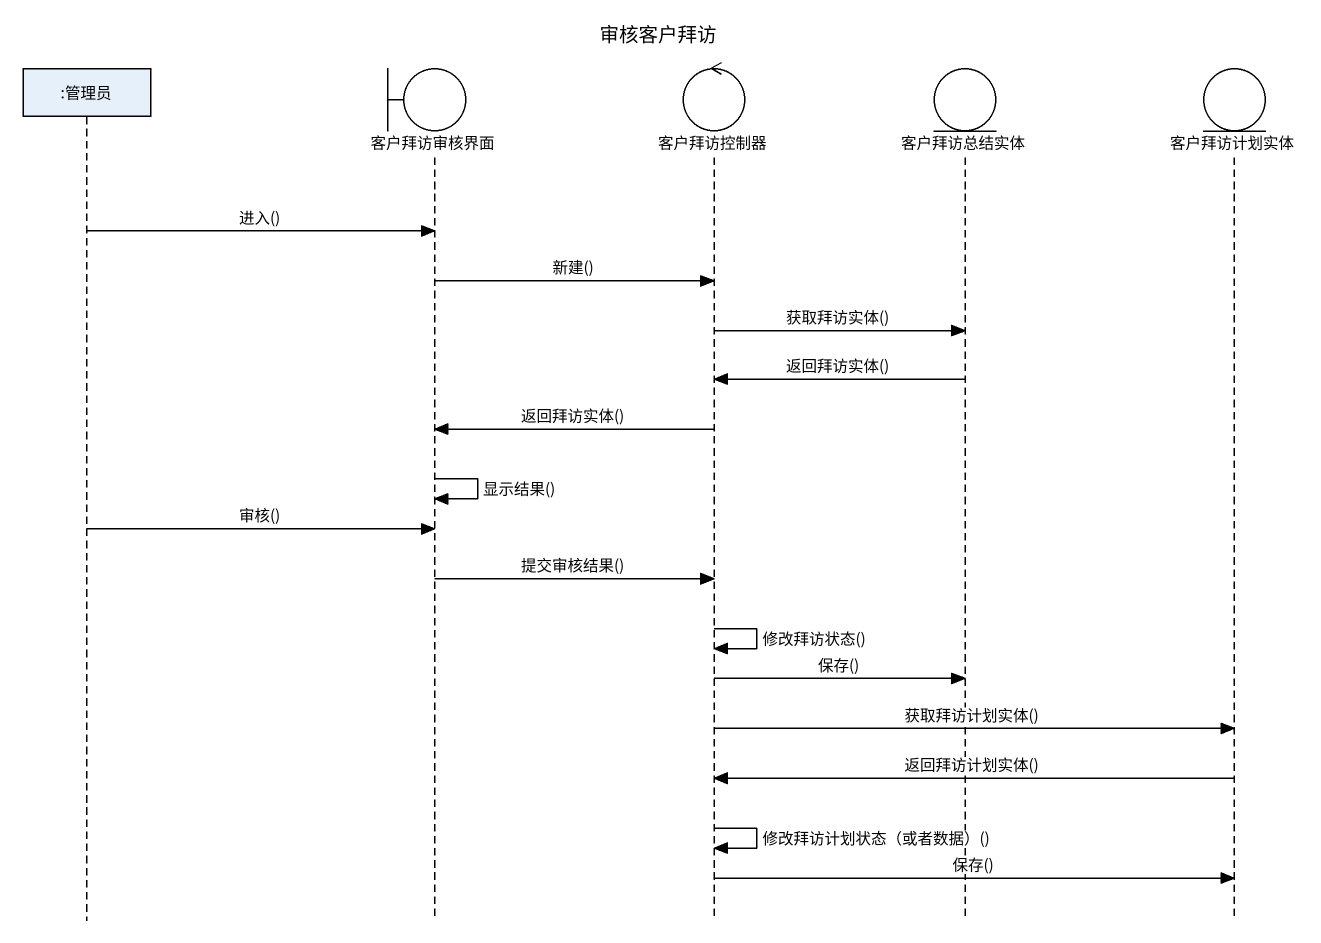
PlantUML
@startuml
title 审核客户拜访
hide footbox
participant ":管理员" as 管理员
boundary 客户拜访审核界面
control 客户拜访控制器
entity 客户拜访总结实体
entity 客户拜访计划实体

管理员 -> 客户拜访审核界面 : 进入()
客户拜访审核界面 -> 客户拜访控制器 : 新建()
客户拜访控制器 -> 客户拜访总结实体 : 获取拜访实体()
客户拜访总结实体 -> 客户拜访控制器 : 返回拜访实体()
客户拜访控制器 -> 客户拜访审核界面 : 返回拜访实体()
客户拜访审核界面 -> 客户拜访审核界面 : 显示结果()
管理员 -> 客户拜访审核界面 : 审核()
客户拜访审核界面 -> 客户拜访控制器 : 提交审核结果()
客户拜访控制器 -> 客户拜访控制器 : 修改拜访状态()
客户拜访控制器 -> 客户拜访总结实体 : 保存()
客户拜访控制器 -> 客户拜访计划实体 : 获取拜访计划实体()
客户拜访计划实体 -> 客户拜访控制器 : 返回拜访计划实体()
客户拜访控制器 -> 客户拜访控制器 : 修改拜访计划状态（或者数据）()
客户拜访控制器 -> 客户拜访计划实体 : 保存()
@enduml
